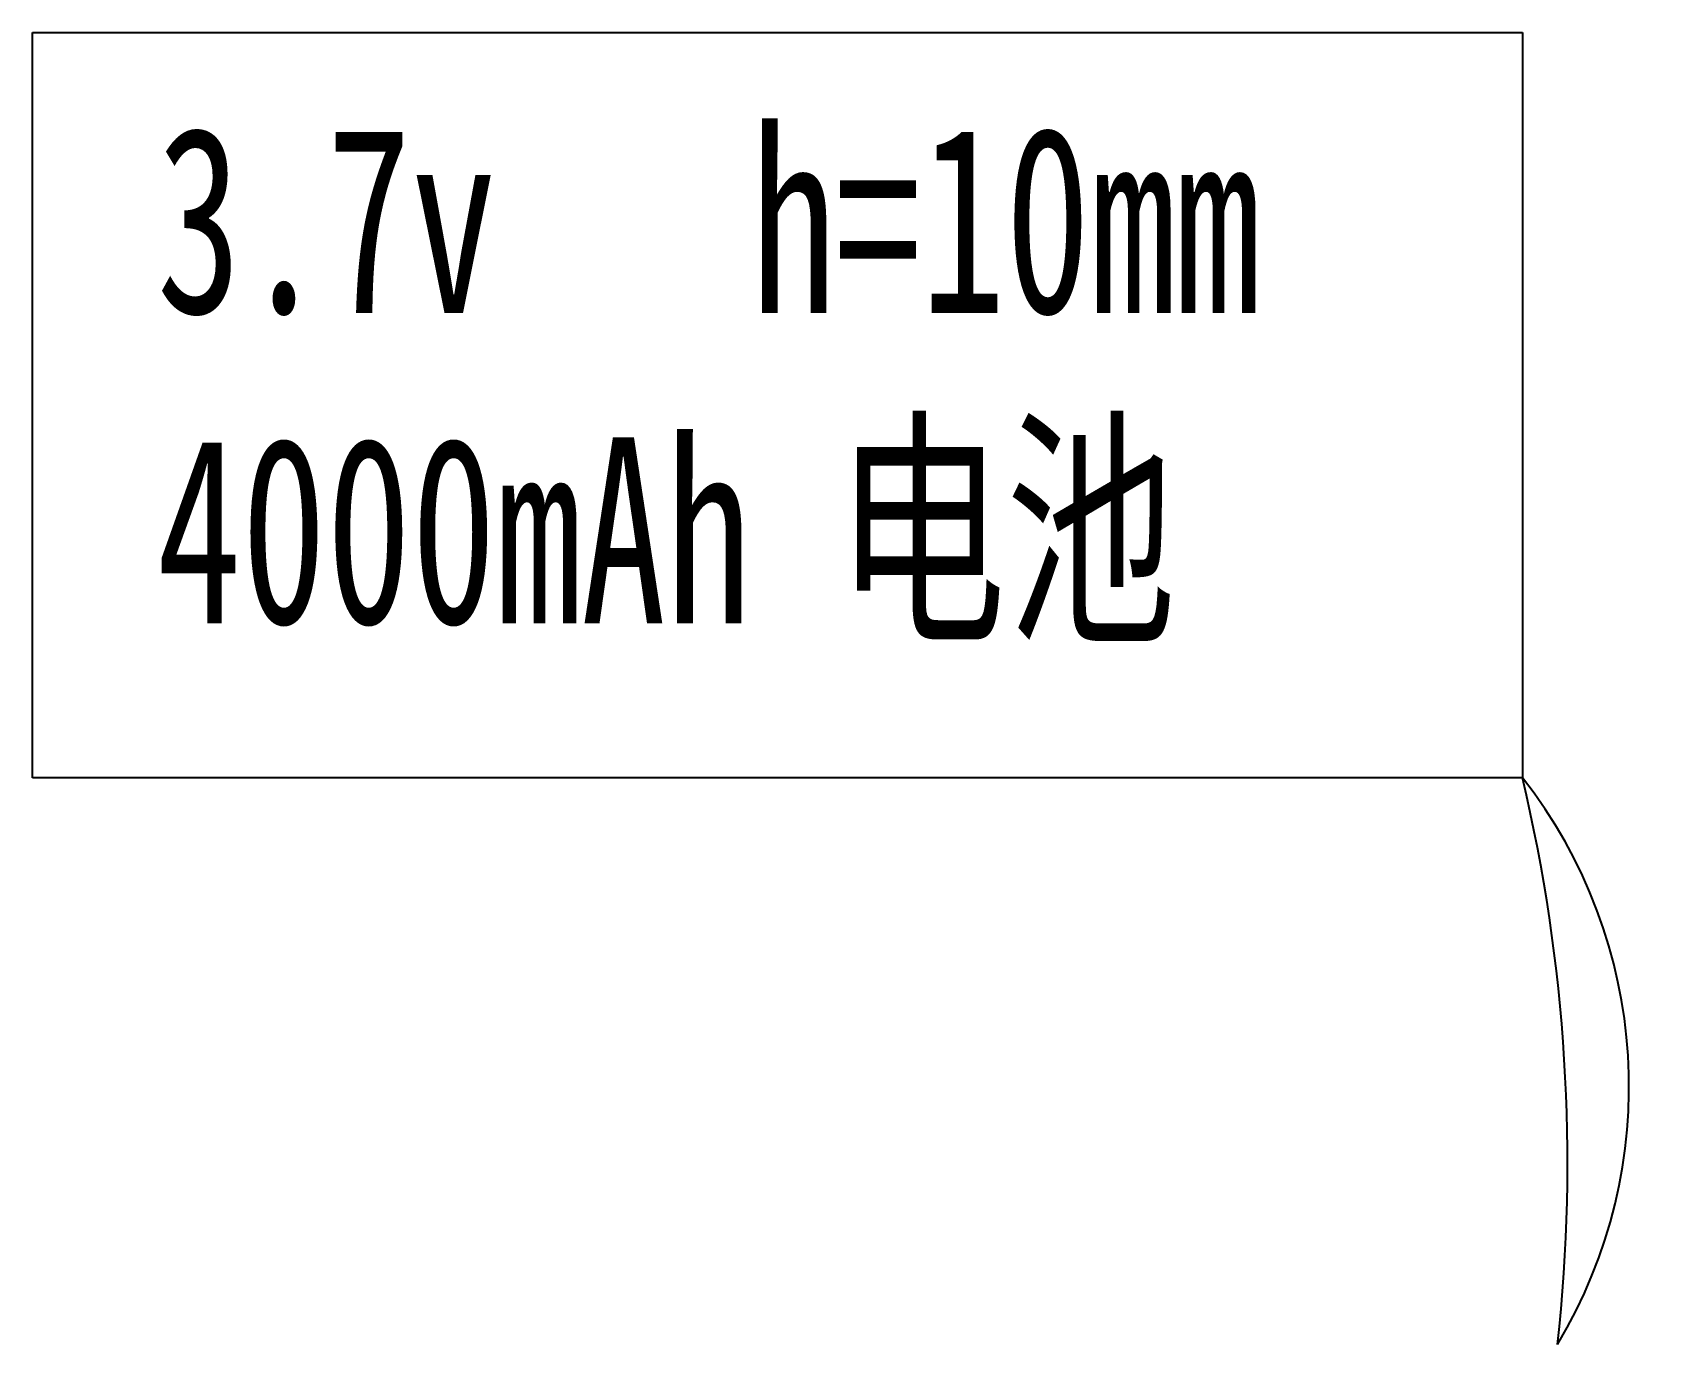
# Model space of a CAD drawing. Header units: millimetres. Extents: x 7503 to 9058, y 3855 to 4325.
# Drawn here: x 8970.3 to 9057.9, y 4060 to 4130.4 of the extents above; entities that cross this region are included whole.
import ezdxf

# ---------------------------------------------------------------- set-up
doc = ezdxf.new("R2010")
doc.units = ezdxf.units.MM
doc.layers.add('02___PRT_ALL_AXES', color=7, linetype='Continuous')
doc.styles.add('xs', font='', dxfattribs={"width": 0.67})
doc.styles.get('xs').set_extended_font_data('NSimSun')

# ---------------------------------------------------------------- blocks, each defined once
blk = doc.blocks.new('电池4000mAh')
at = {"layer": '02___PRT_ALL_AXES', "color": 6}
for p, q in [((1466.968, 274.987), (1546.968, 274.987)), ((1466.968, 234.987), (1466.968, 274.987)), ((1546.968, 274.987), (1546.968, 234.987)), ((1546.968, 234.987), (1466.968, 234.987))]:
    blk.add_line(p, q, dxfattribs=at)
for centre, radius, start, end in [((1525.807, 218.408), 26.882, 328.99885, 38.07812), ((1460.099, 214.345), 89.287, 353.70997, 13.367)]:
    blk.add_arc(centre, radius, start, end, dxfattribs=at)
at = {"layer": '02___PRT_ALL_AXES', "color": 6, "insert": (1473.624, 269.936), "char_height": 10, "attachment_point": 1, "style": 'xs'}
blk.add_mtext_dynamic_manual_height_columns('3.7v   h=10mm \\P4000mAh 电池', width=69.08944, gutter_width=12.5, heights=[0], dxfattribs=at)

msp = doc.modelspace()

# ---------------------------------------------------------------- block references
at = {"layer": '02___PRT_ALL_AXES', "color": 6}
msp.add_blockref('电池4000mAh', (7503.309, 3855.448), dxfattribs=at)

doc.saveas('drawing.dxf')
